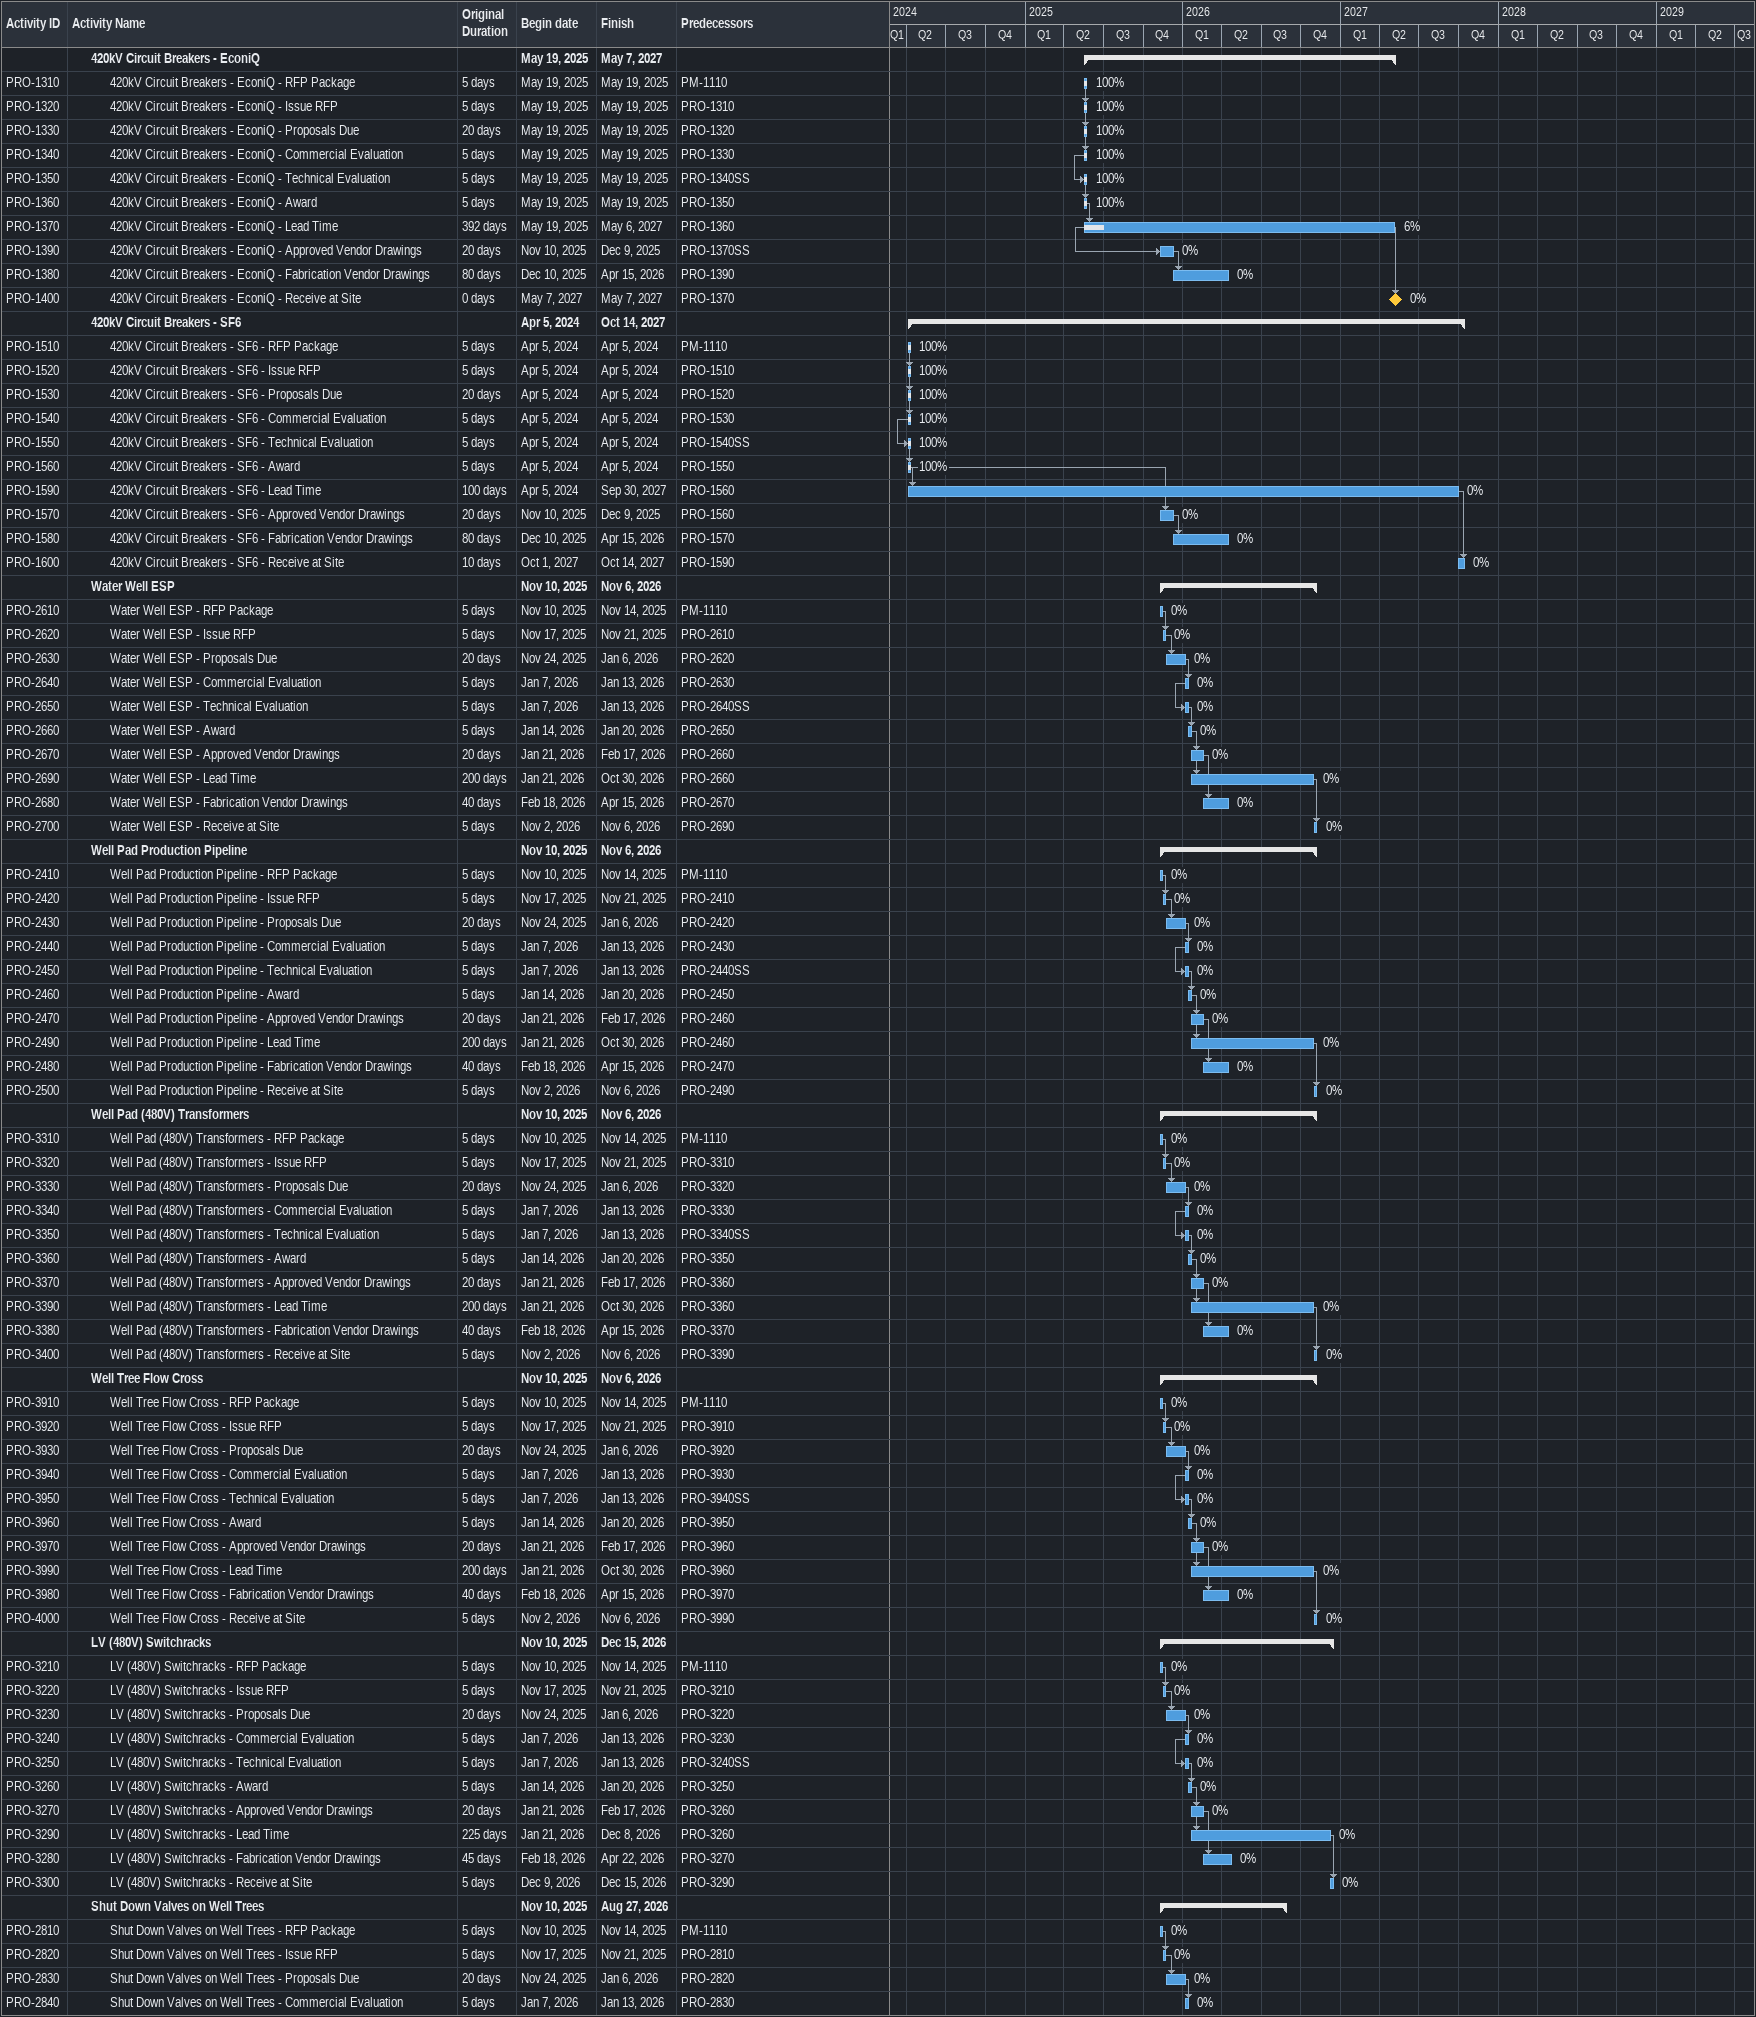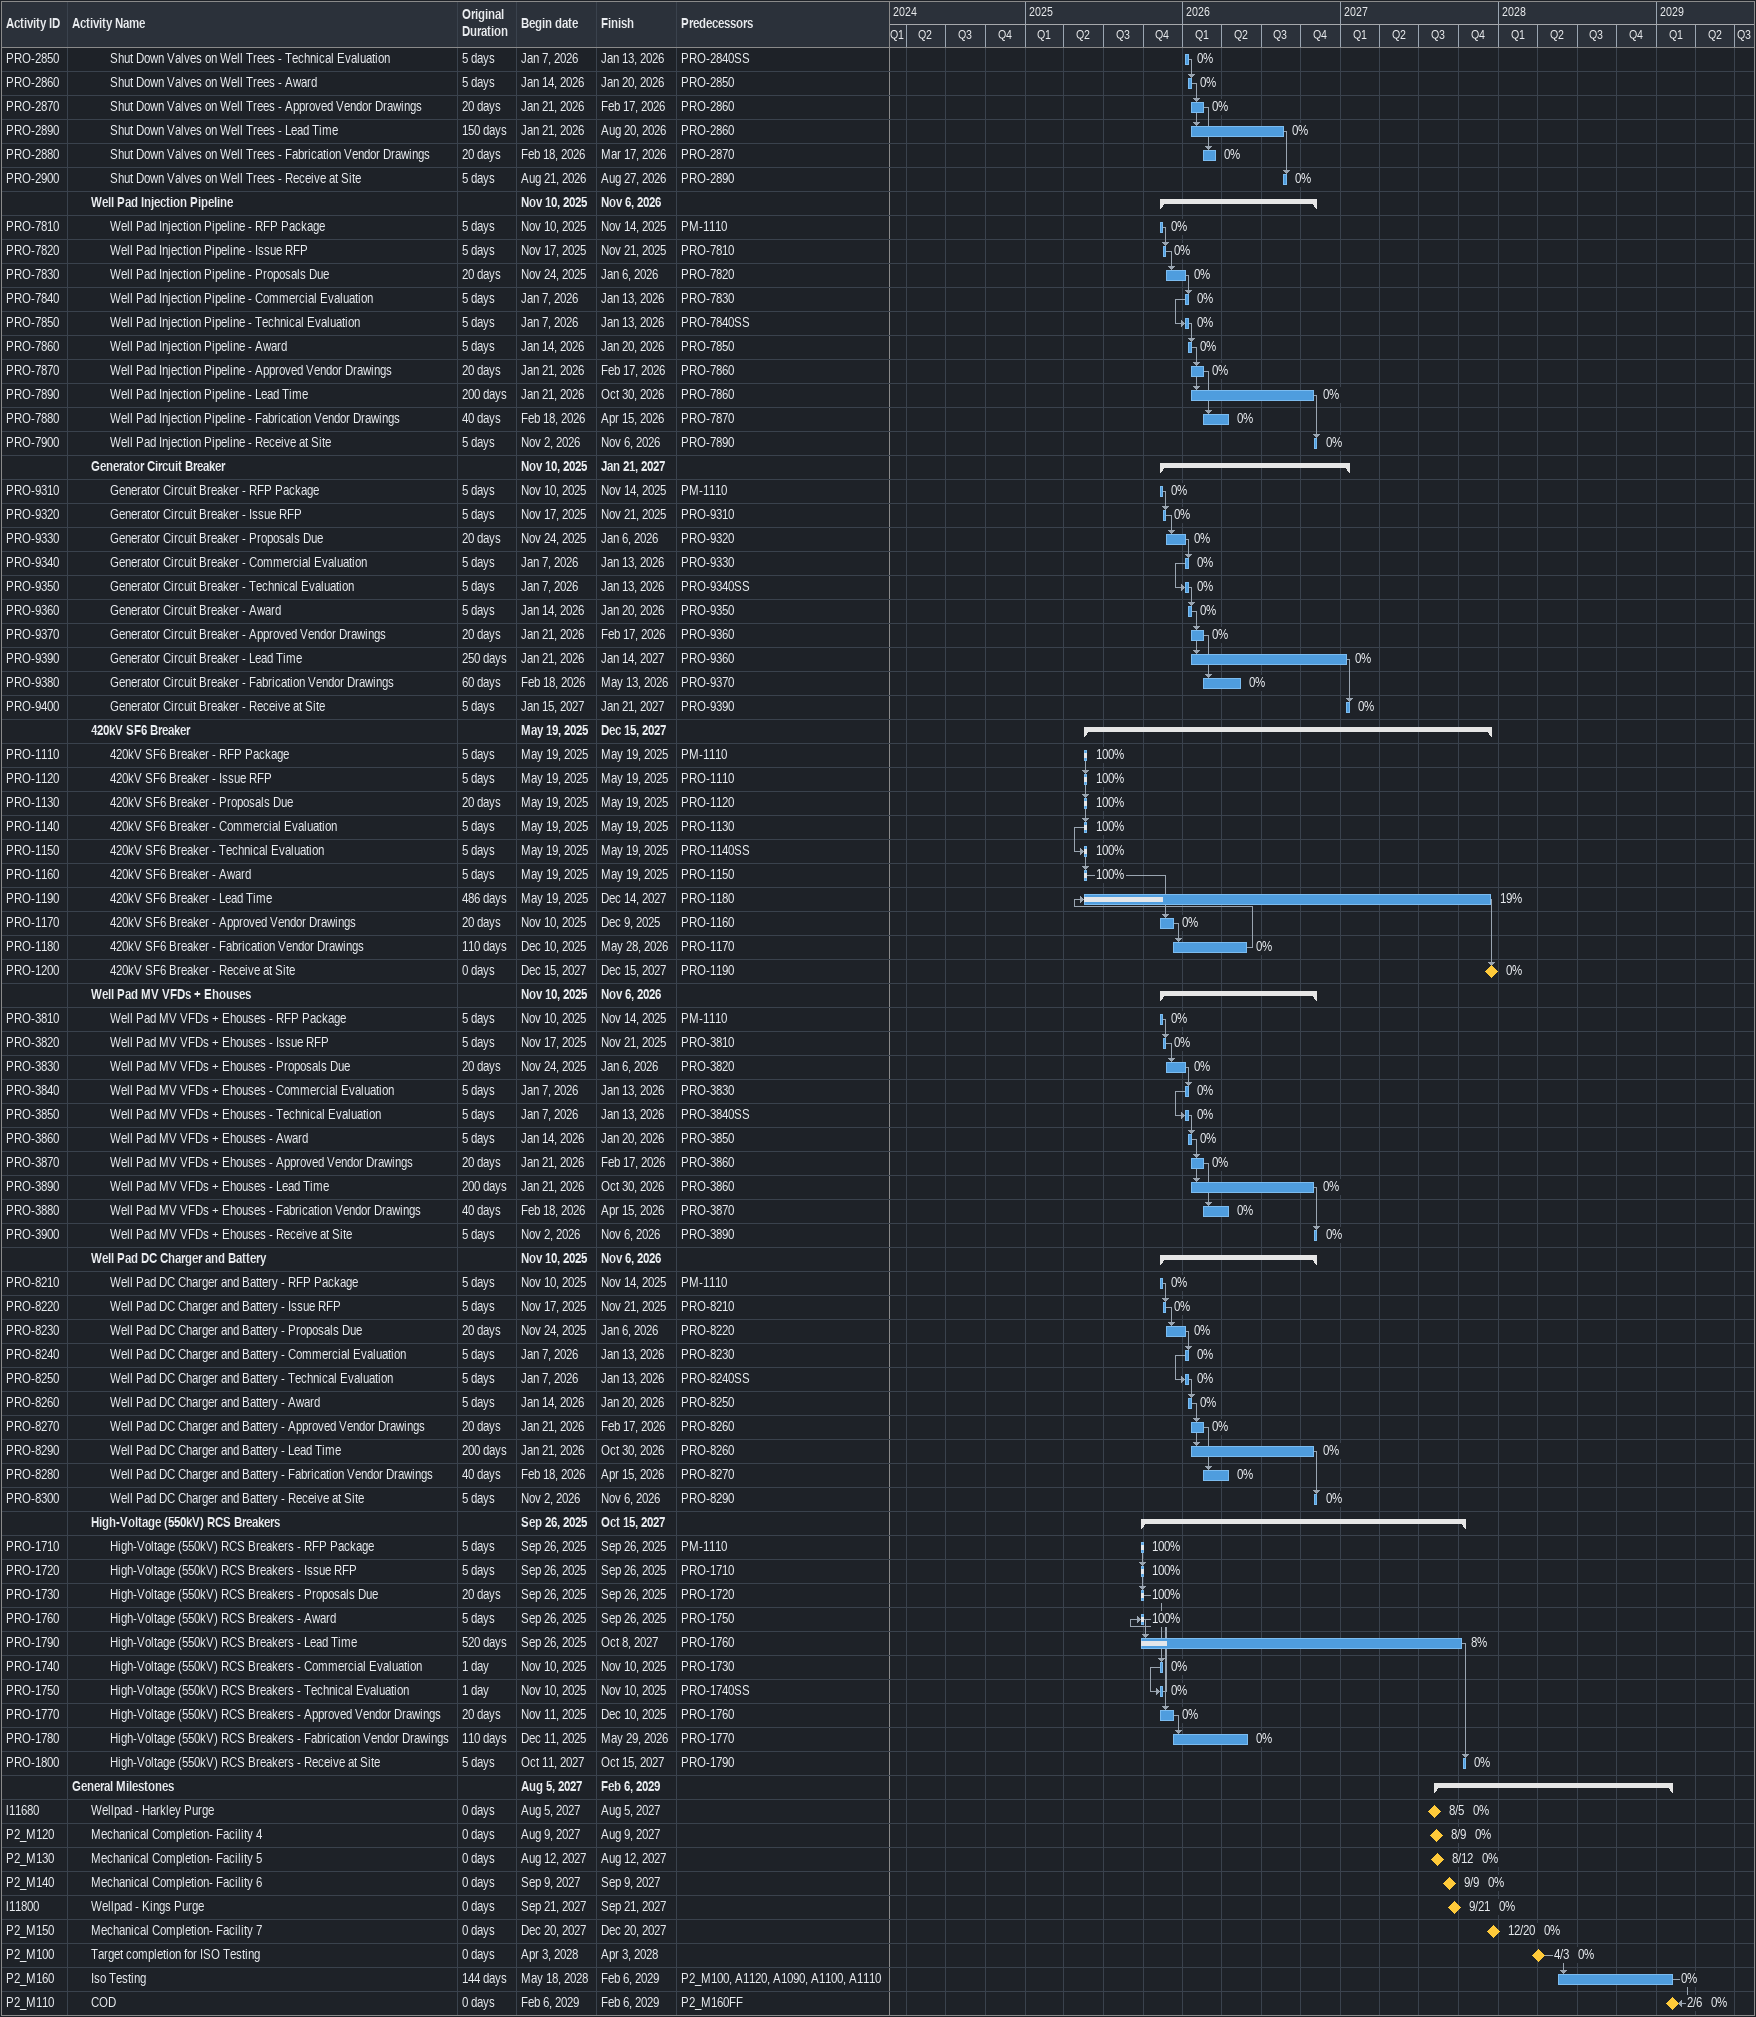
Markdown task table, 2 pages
| ID | Level | Task | Original duration | Start | Finish | Predecessors | % complete |
|---|---|---|---|---|---|---|---|
|  | 2 | **420kV Circuit Breakers - EconiQ** |  | 2025-05-19 | 2027-05-07 |  |  |
| PRO-1310 | 3 | 420kV Circuit Breakers - EconiQ - RFP Package | 5d | 2025-05-19 | 2025-05-19 | PM-1110 | 100 |
| PRO-1320 | 3 | 420kV Circuit Breakers - EconiQ - Issue RFP | 5d | 2025-05-19 | 2025-05-19 | PRO-1310 | 100 |
| PRO-1330 | 3 | 420kV Circuit Breakers - EconiQ - Proposals Due | 20d | 2025-05-19 | 2025-05-19 | PRO-1320 | 100 |
| PRO-1340 | 3 | 420kV Circuit Breakers - EconiQ - Commercial Evaluation | 5d | 2025-05-19 | 2025-05-19 | PRO-1330 | 100 |
| PRO-1350 | 3 | 420kV Circuit Breakers - EconiQ - Technical Evaluation | 5d | 2025-05-19 | 2025-05-19 | PRO-1340SS | 100 |
| PRO-1360 | 3 | 420kV Circuit Breakers - EconiQ - Award | 5d | 2025-05-19 | 2025-05-19 | PRO-1350 | 100 |
| PRO-1370 | 3 | 420kV Circuit Breakers - EconiQ - Lead Time | 392d | 2025-05-19 | 2027-05-06 | PRO-1360 | 6 |
| PRO-1390 | 3 | 420kV Circuit Breakers - EconiQ - Approved Vendor Drawings | 20d | 2025-11-10 | 2025-12-09 | PRO-1370SS | 0 |
| PRO-1380 | 3 | 420kV Circuit Breakers - EconiQ - Fabrication Vendor Drawings | 80d | 2025-12-10 | 2026-04-15 | PRO-1390 | 0 |
| PRO-1400 | 3 | 420kV Circuit Breakers - EconiQ - Receive at Site | 0d | 2027-05-07 | 2027-05-07 | PRO-1370 | 0 |
|  | 2 | **420kV Circuit Breakers - SF6** |  | 2024-04-05 | 2027-10-14 |  |  |
| PRO-1510 | 3 | 420kV Circuit Breakers - SF6 - RFP Package | 5d | 2024-04-05 | 2024-04-05 | PM-1110 | 100 |
| PRO-1520 | 3 | 420kV Circuit Breakers - SF6 - Issue RFP | 5d | 2024-04-05 | 2024-04-05 | PRO-1510 | 100 |
| PRO-1530 | 3 | 420kV Circuit Breakers - SF6 - Proposals Due | 20d | 2024-04-05 | 2024-04-05 | PRO-1520 | 100 |
| PRO-1540 | 3 | 420kV Circuit Breakers - SF6 - Commercial Evaluation | 5d | 2024-04-05 | 2024-04-05 | PRO-1530 | 100 |
| PRO-1550 | 3 | 420kV Circuit Breakers - SF6 - Technical Evaluation | 5d | 2024-04-05 | 2024-04-05 | PRO-1540SS | 100 |
| PRO-1560 | 3 | 420kV Circuit Breakers - SF6 - Award | 5d | 2024-04-05 | 2024-04-05 | PRO-1550 | 100 |
| PRO-1590 | 3 | 420kV Circuit Breakers - SF6 - Lead Time | 100d | 2024-04-05 | 2027-09-30 | PRO-1560 | 0 |
| PRO-1570 | 3 | 420kV Circuit Breakers - SF6 - Approved Vendor Drawings | 20d | 2025-11-10 | 2025-12-09 | PRO-1560 | 0 |
| PRO-1580 | 3 | 420kV Circuit Breakers - SF6 - Fabrication Vendor Drawings | 80d | 2025-12-10 | 2026-04-15 | PRO-1570 | 0 |
| PRO-1600 | 3 | 420kV Circuit Breakers - SF6 - Receive at Site | 10d | 2027-10-01 | 2027-10-14 | PRO-1590 | 0 |
|  | 2 | **Water Well ESP** |  | 2025-11-10 | 2026-11-06 |  |  |
| PRO-2610 | 3 | Water Well ESP - RFP Package | 5d | 2025-11-10 | 2025-11-14 | PM-1110 | 0 |
| PRO-2620 | 3 | Water Well ESP - Issue RFP | 5d | 2025-11-17 | 2025-11-21 | PRO-2610 | 0 |
| PRO-2630 | 3 | Water Well ESP - Proposals Due | 20d | 2025-11-24 | 2026-01-06 | PRO-2620 | 0 |
| PRO-2640 | 3 | Water Well ESP - Commercial Evaluation | 5d | 2026-01-07 | 2026-01-13 | PRO-2630 | 0 |
| PRO-2650 | 3 | Water Well ESP - Technical Evaluation | 5d | 2026-01-07 | 2026-01-13 | PRO-2640SS | 0 |
| PRO-2660 | 3 | Water Well ESP - Award | 5d | 2026-01-14 | 2026-01-20 | PRO-2650 | 0 |
| PRO-2670 | 3 | Water Well ESP - Approved Vendor Drawings | 20d | 2026-01-21 | 2026-02-17 | PRO-2660 | 0 |
| PRO-2690 | 3 | Water Well ESP - Lead Time | 200d | 2026-01-21 | 2026-10-30 | PRO-2660 | 0 |
| PRO-2680 | 3 | Water Well ESP - Fabrication Vendor Drawings | 40d | 2026-02-18 | 2026-04-15 | PRO-2670 | 0 |
| PRO-2700 | 3 | Water Well ESP - Receive at Site | 5d | 2026-11-02 | 2026-11-06 | PRO-2690 | 0 |
|  | 2 | **Well Pad Production Pipeline** |  | 2025-11-10 | 2026-11-06 |  |  |
| PRO-2410 | 3 | Well Pad Production Pipeline - RFP Package | 5d | 2025-11-10 | 2025-11-14 | PM-1110 | 0 |
| PRO-2420 | 3 | Well Pad Production Pipeline - Issue RFP | 5d | 2025-11-17 | 2025-11-21 | PRO-2410 | 0 |
| PRO-2430 | 3 | Well Pad Production Pipeline - Proposals Due | 20d | 2025-11-24 | 2026-01-06 | PRO-2420 | 0 |
| PRO-2440 | 3 | Well Pad Production Pipeline - Commercial Evaluation | 5d | 2026-01-07 | 2026-01-13 | PRO-2430 | 0 |
| PRO-2450 | 3 | Well Pad Production Pipeline - Technical Evaluation | 5d | 2026-01-07 | 2026-01-13 | PRO-2440SS | 0 |
| PRO-2460 | 3 | Well Pad Production Pipeline - Award | 5d | 2026-01-14 | 2026-01-20 | PRO-2450 | 0 |
| PRO-2470 | 3 | Well Pad Production Pipeline - Approved Vendor Drawings | 20d | 2026-01-21 | 2026-02-17 | PRO-2460 | 0 |
| PRO-2490 | 3 | Well Pad Production Pipeline - Lead Time | 200d | 2026-01-21 | 2026-10-30 | PRO-2460 | 0 |
| PRO-2480 | 3 | Well Pad Production Pipeline - Fabrication Vendor Drawings | 40d | 2026-02-18 | 2026-04-15 | PRO-2470 | 0 |
| PRO-2500 | 3 | Well Pad Production Pipeline - Receive at Site | 5d | 2026-11-02 | 2026-11-06 | PRO-2490 | 0 |
|  | 2 | **Well Pad (480V) Transformers** |  | 2025-11-10 | 2026-11-06 |  |  |
| PRO-3310 | 3 | Well Pad (480V) Transformers - RFP Package | 5d | 2025-11-10 | 2025-11-14 | PM-1110 | 0 |
| PRO-3320 | 3 | Well Pad (480V) Transformers - Issue RFP | 5d | 2025-11-17 | 2025-11-21 | PRO-3310 | 0 |
| PRO-3330 | 3 | Well Pad (480V) Transformers - Proposals Due | 20d | 2025-11-24 | 2026-01-06 | PRO-3320 | 0 |
| PRO-3340 | 3 | Well Pad (480V) Transformers - Commercial Evaluation | 5d | 2026-01-07 | 2026-01-13 | PRO-3330 | 0 |
| PRO-3350 | 3 | Well Pad (480V) Transformers - Technical Evaluation | 5d | 2026-01-07 | 2026-01-13 | PRO-3340SS | 0 |
| PRO-3360 | 3 | Well Pad (480V) Transformers - Award | 5d | 2026-01-14 | 2026-01-20 | PRO-3350 | 0 |
| PRO-3370 | 3 | Well Pad (480V) Transformers - Approved Vendor Drawings | 20d | 2026-01-21 | 2026-02-17 | PRO-3360 | 0 |
| PRO-3390 | 3 | Well Pad (480V) Transformers - Lead Time | 200d | 2026-01-21 | 2026-10-30 | PRO-3360 | 0 |
| PRO-3380 | 3 | Well Pad (480V) Transformers - Fabrication Vendor Drawings | 40d | 2026-02-18 | 2026-04-15 | PRO-3370 | 0 |
| PRO-3400 | 3 | Well Pad (480V) Transformers - Receive at Site | 5d | 2026-11-02 | 2026-11-06 | PRO-3390 | 0 |
|  | 2 | **Well Tree Flow Cross** |  | 2025-11-10 | 2026-11-06 |  |  |
| PRO-3910 | 3 | Well Tree Flow Cross - RFP Package | 5d | 2025-11-10 | 2025-11-14 | PM-1110 | 0 |
| PRO-3920 | 3 | Well Tree Flow Cross - Issue RFP | 5d | 2025-11-17 | 2025-11-21 | PRO-3910 | 0 |
| PRO-3930 | 3 | Well Tree Flow Cross - Proposals Due | 20d | 2025-11-24 | 2026-01-06 | PRO-3920 | 0 |
| PRO-3940 | 3 | Well Tree Flow Cross - Commercial Evaluation | 5d | 2026-01-07 | 2026-01-13 | PRO-3930 | 0 |
| PRO-3950 | 3 | Well Tree Flow Cross - Technical Evaluation | 5d | 2026-01-07 | 2026-01-13 | PRO-3940SS | 0 |
| PRO-3960 | 3 | Well Tree Flow Cross - Award | 5d | 2026-01-14 | 2026-01-20 | PRO-3950 | 0 |
| PRO-3970 | 3 | Well Tree Flow Cross - Approved Vendor Drawings | 20d | 2026-01-21 | 2026-02-17 | PRO-3960 | 0 |
| PRO-3990 | 3 | Well Tree Flow Cross - Lead Time | 200d | 2026-01-21 | 2026-10-30 | PRO-3960 | 0 |
| PRO-3980 | 3 | Well Tree Flow Cross - Fabrication Vendor Drawings | 40d | 2026-02-18 | 2026-04-15 | PRO-3970 | 0 |
| PRO-4000 | 3 | Well Tree Flow Cross - Receive at Site | 5d | 2026-11-02 | 2026-11-06 | PRO-3990 | 0 |
|  | 2 | **LV (480V) Switchracks** |  | 2025-11-10 | 2026-12-15 |  |  |
| PRO-3210 | 3 | LV (480V) Switchracks - RFP Package | 5d | 2025-11-10 | 2025-11-14 | PM-1110 | 0 |
| PRO-3220 | 3 | LV (480V) Switchracks - Issue RFP | 5d | 2025-11-17 | 2025-11-21 | PRO-3210 | 0 |
| PRO-3230 | 3 | LV (480V) Switchracks - Proposals Due | 20d | 2025-11-24 | 2026-01-06 | PRO-3220 | 0 |
| PRO-3240 | 3 | LV (480V) Switchracks - Commercial Evaluation | 5d | 2026-01-07 | 2026-01-13 | PRO-3230 | 0 |
| PRO-3250 | 3 | LV (480V) Switchracks - Technical Evaluation | 5d | 2026-01-07 | 2026-01-13 | PRO-3240SS | 0 |
| PRO-3260 | 3 | LV (480V) Switchracks - Award | 5d | 2026-01-14 | 2026-01-20 | PRO-3250 | 0 |
| PRO-3270 | 3 | LV (480V) Switchracks - Approved Vendor Drawings | 20d | 2026-01-21 | 2026-02-17 | PRO-3260 | 0 |
| PRO-3290 | 3 | LV (480V) Switchracks - Lead Time | 225d | 2026-01-21 | 2026-12-08 | PRO-3260 | 0 |
| PRO-3280 | 3 | LV (480V) Switchracks - Fabrication Vendor Drawings | 45d | 2026-02-18 | 2026-04-22 | PRO-3270 | 0 |
| PRO-3300 | 3 | LV (480V) Switchracks - Receive at Site | 5d | 2026-12-09 | 2026-12-15 | PRO-3290 | 0 |
|  | 2 | **Shut Down Valves on Well Trees** |  | 2025-11-10 | 2026-08-27 |  |  |
| PRO-2810 | 3 | Shut Down Valves on Well Trees - RFP Package | 5d | 2025-11-10 | 2025-11-14 | PM-1110 | 0 |
| PRO-2820 | 3 | Shut Down Valves on Well Trees - Issue RFP | 5d | 2025-11-17 | 2025-11-21 | PRO-2810 | 0 |
| PRO-2830 | 3 | Shut Down Valves on Well Trees - Proposals Due | 20d | 2025-11-24 | 2026-01-06 | PRO-2820 | 0 |
| PRO-2840 | 3 | Shut Down Valves on Well Trees - Commercial Evaluation | 5d | 2026-01-07 | 2026-01-13 | PRO-2830 | 0 |
| PRO-2850 | 3 | Shut Down Valves on Well Trees - Technical Evaluation | 5d | 2026-01-07 | 2026-01-13 | PRO-2840SS | 0 |
| PRO-2860 | 3 | Shut Down Valves on Well Trees - Award | 5d | 2026-01-14 | 2026-01-20 | PRO-2850 | 0 |
| PRO-2870 | 3 | Shut Down Valves on Well Trees - Approved Vendor Drawings | 20d | 2026-01-21 | 2026-02-17 | PRO-2860 | 0 |
| PRO-2890 | 3 | Shut Down Valves on Well Trees - Lead Time | 150d | 2026-01-21 | 2026-08-20 | PRO-2860 | 0 |
| PRO-2880 | 3 | Shut Down Valves on Well Trees - Fabrication Vendor Drawings | 20d | 2026-02-18 | 2026-03-17 | PRO-2870 | 0 |
| PRO-2900 | 3 | Shut Down Valves on Well Trees - Receive at Site | 5d | 2026-08-21 | 2026-08-27 | PRO-2890 | 0 |
|  | 2 | **Well Pad Injection Pipeline** |  | 2025-11-10 | 2026-11-06 |  |  |
| PRO-7810 | 3 | Well Pad Injection Pipeline - RFP Package | 5d | 2025-11-10 | 2025-11-14 | PM-1110 | 0 |
| PRO-7820 | 3 | Well Pad Injection Pipeline - Issue RFP | 5d | 2025-11-17 | 2025-11-21 | PRO-7810 | 0 |
| PRO-7830 | 3 | Well Pad Injection Pipeline - Proposals Due | 20d | 2025-11-24 | 2026-01-06 | PRO-7820 | 0 |
| PRO-7840 | 3 | Well Pad Injection Pipeline - Commercial Evaluation | 5d | 2026-01-07 | 2026-01-13 | PRO-7830 | 0 |
| PRO-7850 | 3 | Well Pad Injection Pipeline - Technical Evaluation | 5d | 2026-01-07 | 2026-01-13 | PRO-7840SS | 0 |
| PRO-7860 | 3 | Well Pad Injection Pipeline - Award | 5d | 2026-01-14 | 2026-01-20 | PRO-7850 | 0 |
| PRO-7870 | 3 | Well Pad Injection Pipeline - Approved Vendor Drawings | 20d | 2026-01-21 | 2026-02-17 | PRO-7860 | 0 |
| PRO-7890 | 3 | Well Pad Injection Pipeline - Lead Time | 200d | 2026-01-21 | 2026-10-30 | PRO-7860 | 0 |
| PRO-7880 | 3 | Well Pad Injection Pipeline - Fabrication Vendor Drawings | 40d | 2026-02-18 | 2026-04-15 | PRO-7870 | 0 |
| PRO-7900 | 3 | Well Pad Injection Pipeline - Receive at Site | 5d | 2026-11-02 | 2026-11-06 | PRO-7890 | 0 |
|  | 2 | **Generator Circuit Breaker** |  | 2025-11-10 | 2027-01-21 |  |  |
| PRO-9310 | 3 | Generator Circuit Breaker - RFP Package | 5d | 2025-11-10 | 2025-11-14 | PM-1110 | 0 |
| PRO-9320 | 3 | Generator Circuit Breaker - Issue RFP | 5d | 2025-11-17 | 2025-11-21 | PRO-9310 | 0 |
| PRO-9330 | 3 | Generator Circuit Breaker - Proposals Due | 20d | 2025-11-24 | 2026-01-06 | PRO-9320 | 0 |
| PRO-9340 | 3 | Generator Circuit Breaker - Commercial Evaluation | 5d | 2026-01-07 | 2026-01-13 | PRO-9330 | 0 |
| PRO-9350 | 3 | Generator Circuit Breaker - Technical Evaluation | 5d | 2026-01-07 | 2026-01-13 | PRO-9340SS | 0 |
| PRO-9360 | 3 | Generator Circuit Breaker - Award | 5d | 2026-01-14 | 2026-01-20 | PRO-9350 | 0 |
| PRO-9370 | 3 | Generator Circuit Breaker - Approved Vendor Drawings | 20d | 2026-01-21 | 2026-02-17 | PRO-9360 | 0 |
| PRO-9390 | 3 | Generator Circuit Breaker - Lead Time | 250d | 2026-01-21 | 2027-01-14 | PRO-9360 | 0 |
| PRO-9380 | 3 | Generator Circuit Breaker - Fabrication Vendor Drawings | 60d | 2026-02-18 | 2026-05-13 | PRO-9370 | 0 |
| PRO-9400 | 3 | Generator Circuit Breaker - Receive at Site | 5d | 2027-01-15 | 2027-01-21 | PRO-9390 | 0 |
|  | 2 | **420kV SF6 Breaker** |  | 2025-05-19 | 2027-12-15 |  |  |
| PRO-1110 | 3 | 420kV SF6 Breaker - RFP Package | 5d | 2025-05-19 | 2025-05-19 | PM-1110 | 100 |
| PRO-1120 | 3 | 420kV SF6 Breaker - Issue RFP | 5d | 2025-05-19 | 2025-05-19 | PRO-1110 | 100 |
| PRO-1130 | 3 | 420kV SF6 Breaker - Proposals Due | 20d | 2025-05-19 | 2025-05-19 | PRO-1120 | 100 |
| PRO-1140 | 3 | 420kV SF6 Breaker - Commercial Evaluation | 5d | 2025-05-19 | 2025-05-19 | PRO-1130 | 100 |
| PRO-1150 | 3 | 420kV SF6 Breaker - Technical Evaluation | 5d | 2025-05-19 | 2025-05-19 | PRO-1140SS | 100 |
| PRO-1160 | 3 | 420kV SF6 Breaker - Award | 5d | 2025-05-19 | 2025-05-19 | PRO-1150 | 100 |
| PRO-1190 | 3 | 420kV SF6 Breaker - Lead Time | 486d | 2025-05-19 | 2027-12-14 | PRO-1180 | 19 |
| PRO-1170 | 3 | 420kV SF6 Breaker - Approved Vendor Drawings | 20d | 2025-11-10 | 2025-12-09 | PRO-1160 | 0 |
| PRO-1180 | 3 | 420kV SF6 Breaker - Fabrication Vendor Drawings | 110d | 2025-12-10 | 2026-05-28 | PRO-1170 | 0 |
| PRO-1200 | 3 | 420kV SF6 Breaker - Receive at Site | 0d | 2027-12-15 | 2027-12-15 | PRO-1190 | 0 |
|  | 2 | **Well Pad MV VFDs + Ehouses** |  | 2025-11-10 | 2026-11-06 |  |  |
| PRO-3810 | 3 | Well Pad MV VFDs + Ehouses - RFP Package | 5d | 2025-11-10 | 2025-11-14 | PM-1110 | 0 |
| PRO-3820 | 3 | Well Pad MV VFDs + Ehouses - Issue RFP | 5d | 2025-11-17 | 2025-11-21 | PRO-3810 | 0 |
| PRO-3830 | 3 | Well Pad MV VFDs + Ehouses - Proposals Due | 20d | 2025-11-24 | 2026-01-06 | PRO-3820 | 0 |
| PRO-3840 | 3 | Well Pad MV VFDs + Ehouses - Commercial Evaluation | 5d | 2026-01-07 | 2026-01-13 | PRO-3830 | 0 |
| PRO-3850 | 3 | Well Pad MV VFDs + Ehouses - Technical Evaluation | 5d | 2026-01-07 | 2026-01-13 | PRO-3840SS | 0 |
| PRO-3860 | 3 | Well Pad MV VFDs + Ehouses - Award | 5d | 2026-01-14 | 2026-01-20 | PRO-3850 | 0 |
| PRO-3870 | 3 | Well Pad MV VFDs + Ehouses - Approved Vendor Drawings | 20d | 2026-01-21 | 2026-02-17 | PRO-3860 | 0 |
| PRO-3890 | 3 | Well Pad MV VFDs + Ehouses - Lead Time | 200d | 2026-01-21 | 2026-10-30 | PRO-3860 | 0 |
| PRO-3880 | 3 | Well Pad MV VFDs + Ehouses - Fabrication Vendor Drawings | 40d | 2026-02-18 | 2026-04-15 | PRO-3870 | 0 |
| PRO-3900 | 3 | Well Pad MV VFDs + Ehouses - Receive at Site | 5d | 2026-11-02 | 2026-11-06 | PRO-3890 | 0 |
|  | 2 | **Well Pad DC Charger and Battery** |  | 2025-11-10 | 2026-11-06 |  |  |
| PRO-8210 | 3 | Well Pad DC Charger and Battery - RFP Package | 5d | 2025-11-10 | 2025-11-14 | PM-1110 | 0 |
| PRO-8220 | 3 | Well Pad DC Charger and Battery - Issue RFP | 5d | 2025-11-17 | 2025-11-21 | PRO-8210 | 0 |
| PRO-8230 | 3 | Well Pad DC Charger and Battery - Proposals Due | 20d | 2025-11-24 | 2026-01-06 | PRO-8220 | 0 |
| PRO-8240 | 3 | Well Pad DC Charger and Battery - Commercial Evaluation | 5d | 2026-01-07 | 2026-01-13 | PRO-8230 | 0 |
| PRO-8250 | 3 | Well Pad DC Charger and Battery - Technical Evaluation | 5d | 2026-01-07 | 2026-01-13 | PRO-8240SS | 0 |
| PRO-8260 | 3 | Well Pad DC Charger and Battery - Award | 5d | 2026-01-14 | 2026-01-20 | PRO-8250 | 0 |
| PRO-8270 | 3 | Well Pad DC Charger and Battery - Approved Vendor Drawings | 20d | 2026-01-21 | 2026-02-17 | PRO-8260 | 0 |
| PRO-8290 | 3 | Well Pad DC Charger and Battery - Lead Time | 200d | 2026-01-21 | 2026-10-30 | PRO-8260 | 0 |
| PRO-8280 | 3 | Well Pad DC Charger and Battery - Fabrication Vendor Drawings | 40d | 2026-02-18 | 2026-04-15 | PRO-8270 | 0 |
| PRO-8300 | 3 | Well Pad DC Charger and Battery - Receive at Site | 5d | 2026-11-02 | 2026-11-06 | PRO-8290 | 0 |
|  | 2 | **High-Voltage (550kV) RCS Breakers** |  | 2025-09-26 | 2027-10-15 |  |  |
| PRO-1710 | 3 | High-Voltage (550kV) RCS Breakers - RFP Package | 5d | 2025-09-26 | 2025-09-26 | PM-1110 | 100 |
| PRO-1720 | 3 | High-Voltage (550kV) RCS Breakers - Issue RFP | 5d | 2025-09-26 | 2025-09-26 | PRO-1710 | 100 |
| PRO-1730 | 3 | High-Voltage (550kV) RCS Breakers - Proposals Due | 20d | 2025-09-26 | 2025-09-26 | PRO-1720 | 100 |
| PRO-1760 | 3 | High-Voltage (550kV) RCS Breakers - Award | 5d | 2025-09-26 | 2025-09-26 | PRO-1750 | 100 |
| PRO-1790 | 3 | High-Voltage (550kV) RCS Breakers - Lead Time | 520d | 2025-09-26 | 2027-10-08 | PRO-1760 | 8 |
| PRO-1740 | 3 | High-Voltage (550kV) RCS Breakers - Commercial Evaluation | 1d | 2025-11-10 | 2025-11-10 | PRO-1730 | 0 |
| PRO-1750 | 3 | High-Voltage (550kV) RCS Breakers - Technical Evaluation | 1d | 2025-11-10 | 2025-11-10 | PRO-1740SS | 0 |
| PRO-1770 | 3 | High-Voltage (550kV) RCS Breakers - Approved Vendor Drawings | 20d | 2025-11-11 | 2025-12-10 | PRO-1760 | 0 |
| PRO-1780 | 3 | High-Voltage (550kV) RCS Breakers - Fabrication Vendor Drawings | 110d | 2025-12-11 | 2026-05-29 | PRO-1770 | 0 |
| PRO-1800 | 3 | High-Voltage (550kV) RCS Breakers - Receive at Site | 5d | 2027-10-11 | 2027-10-15 | PRO-1790 | 0 |
|  | 1 | **General Milestones** |  | 2027-08-05 | 2029-02-06 |  |  |
| l11680 | 2 | Wellpad - Harkley Purge | 0d | 2027-08-05 | 2027-08-05 |  | 0 |
| P2_M120 | 2 | Mechanical Completion- Facility 4 | 0d | 2027-08-09 | 2027-08-09 |  | 0 |
| P2_M130 | 2 | Mechanical Completion- Facility 5 | 0d | 2027-08-12 | 2027-08-12 |  | 0 |
| P2_M140 | 2 | Mechanical Completion- Facility 6 | 0d | 2027-09-09 | 2027-09-09 |  | 0 |
| l11800 | 2 | Wellpad - Kings Purge | 0d | 2027-09-21 | 2027-09-21 |  | 0 |
| P2_M150 | 2 | Mechanical Completion- Facility 7 | 0d | 2027-12-20 | 2027-12-20 |  | 0 |
| P2_M100 | 2 | Target completion for ISO Testing | 0d | 2028-04-03 | 2028-04-03 |  | 0 |
| P2_M160 | 2 | Iso Testing | 144d | 2028-05-18 | 2029-02-06 | P2_M100, A1120, A1090, A1100, A1110 | 0 |
| P2_M110 | 2 | COD | 0d | 2029-02-06 | 2029-02-06 | P2_M160FF | 0 |
